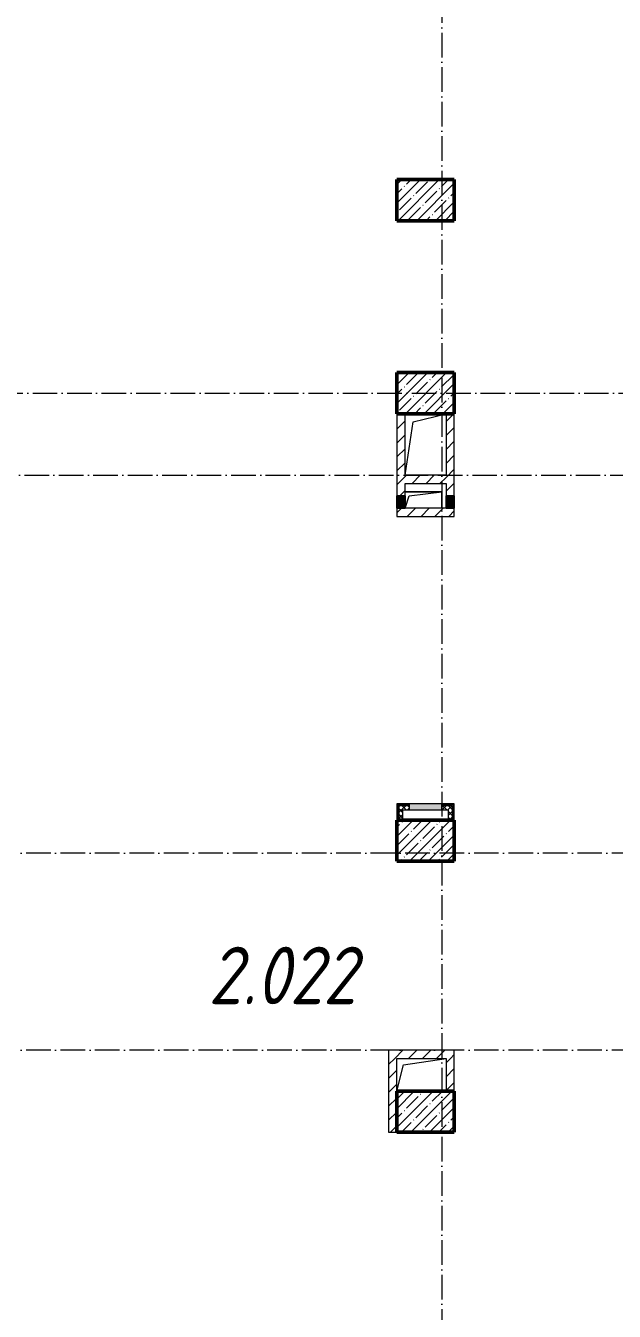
# Model space of a CAD drawing. Header units: millimetres. Extents: x -136833 to 49383, y -8033 to 344618.
# Drawn here: x -47409 to -40233, y 310198 to 325852 of the extents above; entities that cross this region are included whole.
import ezdxf

# ---------------------------------------------------------------- set-up
doc = ezdxf.new("R2010")
doc.units = ezdxf.units.MM
doc.linetypes.add('50_200_ШТРИХ_1Т_ш5_п1_п1_', pattern=[700, 500, -100, 0, -100])
for name, color, linetype, lineweight in [('A-DETL-GENF-OTLN', 7, 'Continuous', 9), ('A-FLOR-____-OTLN', 7, 'Continuous', 9), ('A-GENM-____-OTLN', 7, 'Continuous', 9), ('A-GLAZ-____-OTLN', 7, 'Continuous', 9), ('A-WALL-____-MCUT', 7, 'Continuous', 13), ('A-WALL-____-MCUT-1', 7, 'Continuous', 9), ('A-WALL-____-PATT-1', 7, 'Continuous', 9), ('A-WALL-FNSH-MCUT-1', 7, 'Continuous', 9), ('S-COLS-____-MCUT', 7, 'Continuous', 50), ('S-COLS-____-OTLN', 7, 'Continuous', 9), ('S-GRID-____-OTLN-1', 7, '50_200_ШТРИХ_1Т_ш5_п1_п1_', 9), ('Марки помещений', 7, 'Continuous', 9)]:
    doc.layers.add(name, color=color, linetype=linetype, lineweight=lineweight)
doc.layers.add('A-WALL-____-PATT-3', color=9, linetype='Continuous', lineweight=9, true_color=0x808080)
doc.styles.add('ISOCPEUR_I_2', font='isocpeui.ttf', dxfattribs={"width": 0.85, "height": 2.3})
pattern_1 = [(45, (-131434.41, 245796.49), (-84.85281, 84.85281), [])]
pattern_2 = [(45, (-131434.413, 245796.486), (-35.35534, 35.35534), []), (135, (-131434.413, 245796.486), (-35.35534, -35.35534), [])]

# ---------------------------------------------------------------- blocks, each defined once
blk = doc.blocks.new('BSC_Колонна _Прямоугольная - 500х700-V131-АР1_План отверстий 2 этажа в осях 1-64_Ю-ЯЯ')
at = {"layer": 'S-COLS-____-OTLN'}
h = blk.add_hatch(dxfattribs=at)
h.set_pattern_fill('FP_144', color=256, style=0, pattern_type=2)
h.set_pattern_definition([(315, (-66831.04, 88900), (114.04925, 114.04925), []), (315, (-66831.04, 88785.95), (114.04925, 114.04925), [201.613, -40.323, 3.353, -36.97])])
h.paths.add_polyline_path([(-250, -350), (250, -350), (250, 350), (-250, 350)], flags=0)
at = {"layer": 'S-COLS-____-MCUT'}
for p, q in [((250, 350), (-250, 350)), ((-250, 350), (-250, -350)), ((250, -350), (250, 350)), ((-250, -350), (250, -350))]:
    blk.add_line(p, q, dxfattribs=at)
blk = doc.blocks.new('BSC_Колонна _Прямоугольная - 500х700-V134-АР1_План отверстий 2 этажа в осях 1-64_Ю-ЯЯ')
at = {"layer": 'S-COLS-____-OTLN'}
h = blk.add_hatch(dxfattribs=at)
h.set_pattern_fill('FP_147', color=256, style=0, pattern_type=2)
h.set_pattern_definition([(315, (-70131.04, 88900), (114.04925, 114.04925), []), (315, (-70131.04, 88785.95), (114.04925, 114.04925), [201.613, -40.323, 3.353, -36.97])])
h.paths.add_polyline_path([(-250, -350), (250, -350), (250, 350), (-250, 350)], flags=0)
at = {"layer": 'S-COLS-____-MCUT'}
for p, q in [((250, 350), (-250, 350)), ((-250, 350), (-250, -350)), ((250, -350), (250, 350)), ((-250, -350), (250, -350))]:
    blk.add_line(p, q, dxfattribs=at)
blk = doc.blocks.new('BSC_Колонна _Прямоугольная - 500х700-V137-АР1_План отверстий 2 этажа в осях 1-64_Ю-ЯЯ')
at = {"layer": 'S-COLS-____-OTLN'}
h = blk.add_hatch(dxfattribs=at)
h.set_pattern_fill('FP_150', color=256, style=0, pattern_type=2)
h.set_pattern_definition([(315, (-75581.04, 88900), (114.04925, 114.04925), []), (315, (-75581.04, 88785.95), (114.04925, 114.04925), [201.613, -40.323, 3.353, -36.97])])
h.paths.add_polyline_path([(-250, -350), (250, -350), (250, 350), (-250, 350)], flags=0)
at = {"layer": 'S-COLS-____-MCUT'}
for p, q in [((250, 350), (-250, 350)), ((-250, 350), (-250, -350)), ((250, -350), (250, 350)), ((-250, -350), (250, -350))]:
    blk.add_line(p, q, dxfattribs=at)
blk = doc.blocks.new('BSC_Колонна _Прямоугольная - 500х700-V140-АР1_План отверстий 2 этажа в осях 1-64_Ю-ЯЯ')
at = {"layer": 'S-COLS-____-OTLN'}
h = blk.add_hatch(dxfattribs=at)
h.set_pattern_fill('FP_153', color=256, style=0, pattern_type=2)
h.set_pattern_definition([(315, (-77931.04, 88900), (114.04925, 114.04925), []), (315, (-77931.04, 88785.95), (114.04925, 114.04925), [201.613, -40.323, 3.353, -36.97])])
h.paths.add_polyline_path([(-250, -350), (250, -350), (250, 350), (-250, 350)], flags=0)
at = {"layer": 'S-COLS-____-MCUT'}
for p, q in [((250, 350), (-250, 350)), ((-250, 350), (-250, -350)), ((250, -350), (250, 350)), ((-250, -350), (250, -350))]:
    blk.add_line(p, q, dxfattribs=at)
blk = doc.blocks.new('AR_Отверстие прямоугольное _в плите_ - AR_Отверстие прямоугольное _в плите_-30552529-АР1_План отверстий 2 этажа в осях 1-64_Ю-ЯЯ')
at = {"layer": 'A-GENM-____-OTLN'}
for p, q in [((-150, 275), (250, 375)), ((-250, -375), (-150, 275))]:
    blk.add_line(p, q, dxfattribs=at)
blk = doc.blocks.new('AR_Отверстие прямоугольное _в плите_ - AR_Отверстие прямоугольное _в плите_-30552531-АР1_План отверстий 2 этажа в осях 1-64_Ю-ЯЯ')
at = {"layer": 'A-GENM-____-OTLN'}
for p, q in [((-220, 120), (300, 200)), ((-300, -200), (-220, 120))]:
    blk.add_line(p, q, dxfattribs=at)
blk = doc.blocks.new('AR_Отверстие прямоугольное _в плите_ - AR_Отверстие прямоугольное _в плите_-30553087-АР1_План отверстий 2 этажа в осях 1-64_Ю-ЯЯ')
at = {"layer": 'A-GENM-____-OTLN'}
for p, q in [((225, 100), (-225, 100)), ((-225, -100), (-175, 50)), ((-175, 50), (225, 100)), ((225, -100), (225, 100))]:
    blk.add_line(p, q, dxfattribs=at)
blk = doc.blocks.new('AR_Отверстие Ниша - Лючок-32406263-АР1_План отверстий 2 этажа в осях 1-64_Ю-ЯЯ')
at = {"layer": 'A-GLAZ-____-OTLN'}
blk.add_hatch(color=256, dxfattribs=at).paths.add_polyline_path([(-200, 37), (-200, -38), (200, -38), (200, 37)], flags=0)
for p, q in [((200, 37), (-200, 37)), ((-200, 37), (-200, -38)), ((200, -38), (200, 37)), ((-200, -38), (200, -38))]:
    blk.add_line(p, q, dxfattribs=at)
blk = doc.blocks.new('AR_Отверстие прямоугольное _в стене__БезПР - AR_Отверстие прямоугольное _в стене__БезПР-V203-АР1_План отверстий 2 этажа в осях 1-64_Ю-ЯЯ')
at = {"layer": 'A-GLAZ-____-OTLN'}
blk.add_hatch(color=256, dxfattribs=at).paths.add_polyline_path([(75, -50), (75, 50), (-75, 50), (-75, -50)], flags=0)
at = {"layer": 'A-DETL-GENF-OTLN'}
for p, q in [((-75, -50), (-75, 50)), ((-75, 50), (75, 50)), ((75, 50), (-75, -50)), ((-75, 50), (75, -50)), ((75, 50), (-75, 50)), ((-75, 50), (-75, -50)), ((75, 50), (75, -50)), ((75, -50), (75, 50)), ((75, -50), (-75, -50)), ((-75, -50), (75, -50))]:
    blk.add_line(p, q, dxfattribs=at)
blk = doc.blocks.new('3эт')
at = {"layer": 'S-GRID-____-OTLN-1', "color": 251, "ltscale": 0.6, "true_color": 0x636466}
for p, q in [((372870.7, 4029.4), (372870.7, -46882.4)), ((333012.7, -11282.4), (387845.1, -11282.4)), ((318208.2, -12282.4), (387845.1, -12282.4)), ((387845.1, -16882.4), (333012.7, -16882.4)), ((387845.1, -19282.4), (279101.9, -19282.4))]:
    blk.add_line(p, q, dxfattribs=at)

msp = doc.modelspace()

# ---------------------------------------------------------------- hatches: boundary and pattern name
at = {"layer": 'A-WALL-____-PATT-1'}
h = msp.add_hatch(dxfattribs=at)
h.set_pattern_fill('FP_4', color=256, style=0, pattern_type=2)
h.set_pattern_definition(pattern_1)
h.paths.add_polyline_path([(-42884.4, 320127.5), (-42784.4, 320127.5), (-42784.4, 321127.5), (-42884.4, 321127.5)], flags=0)
h = msp.add_hatch(dxfattribs=at)
h.set_pattern_fill('FP_4', color=256, style=0, pattern_type=2)
h.set_pattern_definition(pattern_1)
h.paths.add_polyline_path([(-42221.9, 320127.5), (-42184.4, 320127.5), (-42184.4, 321127.5), (-42284.4, 321127.5), (-42284.4, 320127.5), (-42234.4, 320127.5)], flags=0)
h = msp.add_hatch(dxfattribs=at)
h.set_pattern_fill('FP_4', color=256, style=0, pattern_type=2)
h.set_pattern_definition(pattern_1)
h.paths.add_polyline_path([(-42284.4, 320277.5), (-42284.4, 320377.5), (-42784.4, 320377.5), (-42784.4, 320277.5)], flags=0)
h = msp.add_hatch(dxfattribs=at)
h.set_pattern_fill('FP_4', color=256, style=0, pattern_type=2)
h.set_pattern_definition(pattern_1)
h.paths.add_polyline_path([(-42784.4, 319877.5), (-42184.4, 319877.5), (-42184.4, 319977.5), (-42884.4, 319977.5), (-42884.4, 319877.5)], flags=0)
h = msp.add_hatch(dxfattribs=at)
h.set_pattern_fill('FP_4', color=256, style=0, pattern_type=2)
h.set_pattern_definition(pattern_1)
h.paths.add_polyline_path([(-42284.4, 313277.5), (-42184.4, 313277.5), (-42184.4, 313377.5), (-42984.4, 313377.5), (-42984.4, 313277.5), (-42884.4, 313277.5)], flags=0)
h = msp.add_hatch(dxfattribs=at)
h.set_pattern_fill('FP_4', color=256, style=0, pattern_type=2)
h.set_pattern_definition(pattern_1)
h.paths.add_polyline_path([(-42884.4, 312377.5), (-42884.4, 313277.5), (-42984.4, 313277.5), (-42984.4, 312377.5)], flags=0)
h = msp.add_hatch(dxfattribs=at)
h.set_pattern_fill('FP_4', color=256, style=0, pattern_type=2)
h.set_pattern_definition(pattern_1)
h.paths.add_polyline_path([(-42184.4, 312877.5), (-42184.4, 313277.5), (-42284.4, 313277.5), (-42284.4, 312877.5)], flags=0)
at = {"layer": 'A-WALL-____-PATT-3'}
h = msp.add_hatch(dxfattribs=at)
h.set_pattern_fill('FP_7', color=256, style=0, pattern_type=2)
h.set_pattern_definition(pattern_2)
h.paths.add_polyline_path([(-42859.4, 316302.5), (-42734.4, 316302.5), (-42734.4, 316352.5), (-42859.4, 316352.5)], flags=0)
h.paths.add_polyline_path([(-42209.4, 316302.5), (-42209.4, 316352.5), (-42334.4, 316352.5), (-42334.4, 316302.5), (-42259.4, 316302.5)], flags=0)
h = msp.add_hatch(dxfattribs=at)
h.set_pattern_fill('FP_7', color=256, style=0, pattern_type=2)
h.set_pattern_definition(pattern_2)
h.paths.add_polyline_path([(-42809.4, 316177.5), (-42809.4, 316302.5), (-42859.4, 316302.5), (-42859.4, 316177.5)], flags=0)
h = msp.add_hatch(dxfattribs=at)
h.set_pattern_fill('FP_7', color=256, style=0, pattern_type=2)
h.set_pattern_definition(pattern_2)
h.paths.add_polyline_path([(-42209.4, 316177.5), (-42209.4, 316302.5), (-42259.4, 316302.5), (-42259.4, 316177.5)], flags=0)

# ---------------------------------------------------------------- linework, layer by layer
at = {"layer": 'A-FLOR-____-OTLN'}
for p, q in [((-42784.4, 320177.5), (-42334.4, 320177.5)), ((-42334.4, 320177.5), (-42334.4, 319977.5))]:
    msp.add_line(p, q, dxfattribs=at)
at = {"layer": 'A-WALL-____-MCUT'}
for p, q in [((-42734.4, 316352.5), (-42859.4, 316352.5)), ((-42859.4, 316352.5), (-42859.4, 316177.5)), ((-42809.4, 316302.5), (-42734.4, 316302.5)), ((-42809.4, 316177.5), (-42809.4, 316302.5)), ((-42209.4, 316352.5), (-42334.4, 316352.5)), ((-42334.4, 316302.5), (-42259.4, 316302.5)), ((-42259.4, 316302.5), (-42259.4, 316177.5)), ((-42209.4, 316352.5), (-42209.4, 316177.5))]:
    msp.add_line(p, q, dxfattribs=at)
at = {"layer": 'A-WALL-____-MCUT-1'}
for p, q in [((-42734.4, 316365), (-42871.9, 316365)), ((-42871.9, 316365), (-42871.9, 316177.5)), ((-42196.9, 316365), (-42334.4, 316365)), ((-42196.9, 316365), (-42196.9, 316177.5))]:
    msp.add_line(p, q, dxfattribs=at)
at = {"layer": 'A-WALL-FNSH-MCUT-1'}
for p, q in [((-42884.4, 321127.5), (-42884.4, 320127.5)), ((-42784.4, 320377.5), (-42784.4, 321127.5)), ((-42284.4, 321127.5), (-42284.4, 320377.5)), ((-42184.4, 320127.5), (-42184.4, 321127.5)), ((-42284.4, 320377.5), (-42784.4, 320377.5)), ((-42784.4, 320127.5), (-42784.4, 320277.5)), ((-42784.4, 320277.5), (-42284.4, 320277.5)), ((-42284.4, 320277.5), (-42284.4, 320127.5)), ((-42884.4, 319977.5), (-42884.4, 319877.5)), ((-42284.4, 319977.5), (-42784.4, 319977.5)), ((-42184.4, 319877.5), (-42184.4, 319977.5)), ((-42884.4, 319877.5), (-42184.4, 319877.5)), ((-42734.4, 316377.5), (-42884.4, 316377.5)), ((-42884.4, 316377.5), (-42884.4, 316177.5)), ((-42184.4, 316377.5), (-42334.4, 316377.5)), ((-42184.4, 316177.5), (-42184.4, 316377.5)), ((-42184.4, 313377.5), (-42984.4, 313377.5)), ((-42984.4, 313377.5), (-42984.4, 312377.5)), ((-42884.4, 313277.5), (-42284.4, 313277.5)), ((-42884.4, 312877.5), (-42884.4, 313277.5)), ((-42284.4, 313277.5), (-42284.4, 312877.5)), ((-42184.4, 312877.5), (-42184.4, 313377.5)), ((-42984.4, 312377.5), (-42884.4, 312377.5))]:
    msp.add_line(p, q, dxfattribs=at)

# ---------------------------------------------------------------- block references
msp.add_blockref('3эт', (-415205.1, 332659.9))
at = {"layer": 'A-GENM-____-OTLN'}
for name, p in [('AR_Отверстие прямоугольное _в плите_ - AR_Отверстие прямоугольное _в плите_-30552529-АР1_План отверстий 2 этажа в осях 1-64_Ю-ЯЯ', (-42534.4, 320752.5)), ('AR_Отверстие прямоугольное _в плите_ - AR_Отверстие прямоугольное _в плите_-30553087-АР1_План отверстий 2 этажа в осях 1-64_Ю-ЯЯ', (-42559.4, 320077.5)), ('AR_Отверстие прямоугольное _в плите_ - AR_Отверстие прямоугольное _в плите_-30552531-АР1_План отверстий 2 этажа в осях 1-64_Ю-ЯЯ', (-42584.4, 313077.5))]:
    msp.add_blockref(name, p, dxfattribs=at)
at = {"layer": 'A-GLAZ-____-OTLN'}
for name, p, rotation in [('AR_Отверстие прямоугольное _в стене__БезПР - AR_Отверстие прямоугольное _в стене__БезПР-V203-АР1_План отверстий 2 этажа в осях 1-64_Ю-ЯЯ', (-42834.4, 320052.5), 270), ('AR_Отверстие прямоугольное _в стене__БезПР - AR_Отверстие прямоугольное _в стене__БезПР-V203-АР1_План отверстий 2 этажа в осях 1-64_Ю-ЯЯ', (-42234.4, 320052.5), 270), ('AR_Отверстие Ниша - Лючок-32406263-АР1_План отверстий 2 этажа в осях 1-64_Ю-ЯЯ', (-42534.4, 316340), 180)]:
    msp.add_blockref(name, p, dxfattribs=dict(at, rotation=rotation))
at = {"layer": 'S-COLS-____-OTLN', "rotation": 89.9999999999999}
for name, p in [('BSC_Колонна _Прямоугольная - 500х700-V140-АР1_План отверстий 2 этажа в осях 1-64_Ю-ЯЯ', (-42534.4, 323727.5)), ('BSC_Колонна _Прямоугольная - 500х700-V137-АР1_План отверстий 2 этажа в осях 1-64_Ю-ЯЯ', (-42534.4, 321377.5)), ('BSC_Колонна _Прямоугольная - 500х700-V134-АР1_План отверстий 2 этажа в осях 1-64_Ю-ЯЯ', (-42534.4, 315927.5)), ('BSC_Колонна _Прямоугольная - 500х700-V131-АР1_План отверстий 2 этажа в осях 1-64_Ю-ЯЯ', (-42534.4, 312627.5))]:
    msp.add_blockref(name, p, dxfattribs=at)

# ---------------------------------------------------------------- texts
at = {"layer": 'Марки помещений', "insert": (-45182.1, 314636.9), "char_height": 700, "width": 785.654, "attachment_point": 1, "style": 'ISOCPEUR_I_2'}
msp.add_mtext('2.022', dxfattribs=at)

doc.saveas('drawing.dxf')
